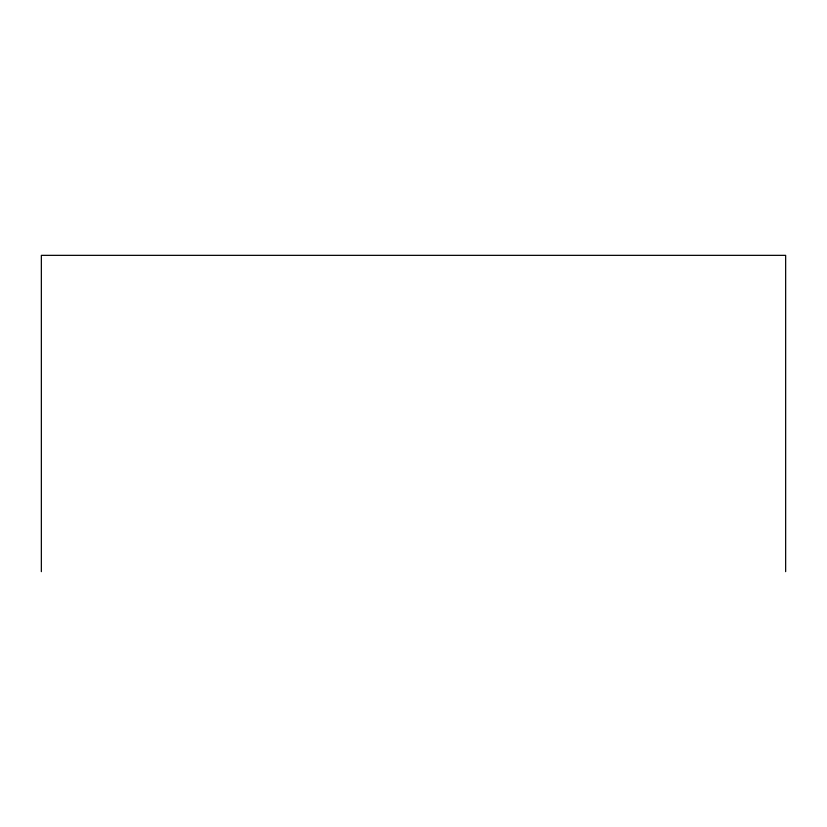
<?xml version="1.0" encoding="UTF-8"?>
<svg xmlns="http://www.w3.org/2000/svg" width="827" height="827" viewBox="0 0 827 827"><rect width="100%" height="100%" fill="white"/><g stroke="black" fill="none" stroke-linecap="round" stroke-linejoin="round"><path stroke-width="1.24" d="M785.65 571.653L785.65 255.347L41.35 255.347L41.35 571.653"/></g></svg>
